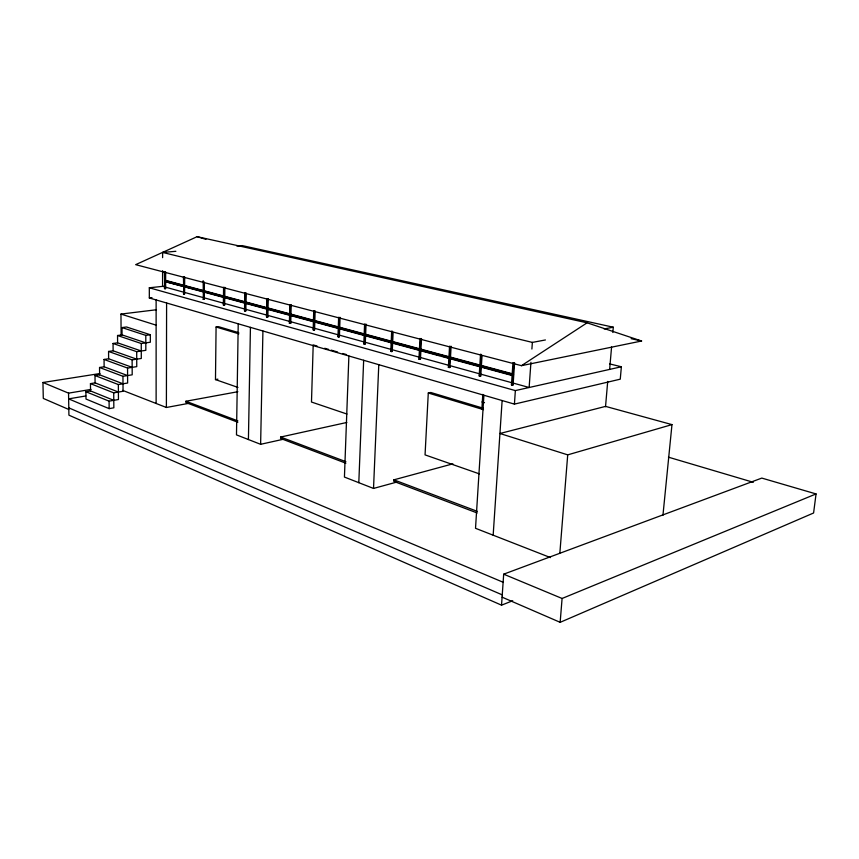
<?xml version="1.0" encoding="UTF-8"?>
<svg xmlns="http://www.w3.org/2000/svg" width="859" height="859" viewBox="0 0 859 859"><rect width="100%" height="100%" fill="white"/><g stroke="black" fill="none" stroke-linecap="round" stroke-linejoin="round"><path stroke-width="1.29" d="M156.123 403.472L156.123 299.941M162.598 270.703L162.576 286.358L529.133 387.495L530.937 362.294M162.609 257.657L162.619 252.439L175.88 251.3M165.647 271.949L165.626 288.592L164.896 288.667L164.434 271.895M164.896 288.667L164.928 272.024M165.465 281.365L165.465 280.335L164.595 280.431L512.544 374.266L512.458 375.608L164.584 281.451L201.672 291.147M188.722 403.343L166.388 407.488L166.603 302.98M184.674 276.92L184.578 293.842L183.847 293.928L183.429 276.866M183.847 293.928L183.944 276.995M184.116 285.897L184.159 276.791M237.857 391.715L185.898 401.26L185.888 402.56L237.825 422.241M204.399 282.074L204.238 299.297L203.508 299.383L203.143 280.689M203.508 299.383L203.658 282.16M237.964 387.42L215.48 379.592L216.081 327L218.54 326.667L238.77 332.701M224.875 287.336L224.639 304.956L223.909 305.042L223.361 304.891L223.587 287.271M223.909 305.042L224.135 287.421M238.222 323.811L236.483 434.879L260.621 444.307L282.794 439.378M246.136 292.887L245.835 310.829L245.083 310.926L244.514 310.765L244.815 292.833M245.083 310.926L245.395 292.973M245.835 310.829L245.255 310.668L245.545 294.025M248.423 439.54L250.431 327.354M260.621 444.307L262.918 330.994M268.233 298.664L267.847 316.928L267.095 317.025L266.505 316.864L266.891 298.599M267.095 317.025L267.482 298.749M346.811 422.467L280.635 437.048L280.603 438.466L345.844 463.194M291.212 304.666L290.739 323.274L289.988 323.381L289.376 323.209L289.848 304.601M289.988 323.381L290.46 304.762M315.146 310.829L314.566 329.877L313.814 329.996L313.17 329.813L313.739 310.765M313.814 329.996L314.383 310.937M314.566 329.877L313.922 329.706L314.233 319.548M340.067 317.336L339.391 336.76L338.629 336.878L337.963 336.696L338.639 317.272M338.629 336.878L339.305 317.443M348.883 355.98L344.438 477.067L373.525 488.438L396.611 482.124M366.052 324.122L365.258 343.933L364.506 344.062L363.808 343.868L364.592 324.058M358.804 482.683L363.658 360.275M364.506 344.062L365.29 324.24M365.258 343.933L364.56 343.74L364.828 337.147M373.525 488.438L378.787 364.678M393.111 332.39L392.262 351.417L391.5 351.556L390.77 351.352L391.683 331.059M391.5 351.556L392.413 331.252M391.983 341.077L392.273 334.742M452.897 463.839L393.884 479.837L393.809 481.373L477.164 512.963M421.501 338.521L420.448 359.234L419.697 359.373L418.934 359.169L419.976 338.446M419.697 359.373L420.738 338.65M483.424 408.283L430.81 392.488L428.287 393.014L425.055 454.883L479.386 473.878M451.115 346.252L449.933 367.405L449.171 367.555L448.377 367.33L449.558 346.177M449.579 359.255L449.729 356.614M449.171 367.555L450.352 346.392M482.039 355.551L480.772 375.963L480.02 376.113L479.182 375.888L480.525 354.198M480.02 376.113L481.362 354.413M481.878 409.056L482.79 394.399M483.907 395.237L475.521 528.296L550.49 557.598M493.163 535.2L502.128 400.541M514.595 362.756L513.081 384.918L512.329 385.079L511.459 384.843L512.963 362.67M511.459 384.843L512.211 384.671L512.383 382.072M513.102 371.646L513.274 369.037M512.329 385.079L513.843 362.906M513.36 375.415L513.457 374.084M514.423 404.117L515.357 390.598L621.368 366.772L620.262 379.173L514.423 404.117L149.326 297.966L149.316 287.786L163.811 286.23M68.817 409.485L43.294 398.426L42.95 382.491L68.548 393.143L68.913 415.176L501.538 605.166L503.685 574.177L761.804 478.087L816.05 493.936L813.591 512.995L560.154 622.324L502.096 597.166M531.893 349.033L532.365 342.408L545.411 339.96M559.853 553.046L567.713 454.862L671.974 424.614L662.944 515.314M560.154 622.324L562.087 598.476L816.05 493.936M605.52 406.747L607.71 381.439M609.632 369.413L611.576 346.993M612.832 332.487L613.294 327.215L242.174 245.599L236.88 246.05M521.456 365.676L587.105 322.812L641.587 341.012L521.456 365.676L135.668 264.658L197.13 236.676L587.105 322.812M501.538 605.166L512.726 600.731M479.182 375.888L480.772 375.963M448.377 367.33L449.933 367.405M604.156 328.933L613.294 327.215M418.934 359.169L420.448 359.234M90.549 390.942L85.889 391.715L85.997 399.038L109.157 408.637L113.839 407.8L113.721 392.853L90.453 383.619L90.549 390.942L113.785 400.337M390.77 351.352L392.262 351.417M85.889 391.715L109.082 401.153L118.456 399.521L118.349 384.564L95.005 375.544L95.081 382.867L118.402 392.048M215.48 379.592L217.918 379.173M113.721 392.853L123.052 391.264L122.955 376.306L99.537 367.491L99.612 374.814L122.998 383.79M85.825 395.956L68.645 398.866L503.127 582.252M118.349 384.564L127.626 383.028L127.551 368.071L104.057 359.459L104.132 366.782L127.583 375.566M363.808 343.868L364.56 343.74M68.548 393.143L91.033 389.406M122.955 376.306L132.2 374.814L132.125 359.867L108.567 351.449L108.631 358.772L132.168 367.351M90.453 383.619L95.081 382.867M337.963 336.696L339.391 336.76M95.005 375.544L99.612 374.814M127.551 368.071L136.753 366.632L136.699 351.675L113.055 343.471L113.12 350.794L136.721 359.169M42.95 382.491L99.966 373.536M99.537 367.491L104.132 366.782M132.125 359.867L141.295 358.471L141.252 343.514L117.543 335.504L117.597 342.838L141.273 350.998M313.17 329.813L313.922 329.706M104.057 359.459L108.631 358.772M136.699 351.675L145.826 350.332L145.794 335.375L122.01 327.569L122.053 334.892L145.805 342.87M108.567 351.449L113.12 350.794M141.252 343.514L150.336 342.226L150.336 334.752L126.509 326.978L122.01 327.569M289.376 323.209L290.739 323.274M113.055 343.471L117.597 342.838M145.794 335.375L150.336 334.752M266.505 316.864L267.847 316.928M117.543 335.504L122.053 334.892M244.514 310.765L245.255 310.668M223.361 304.891L224.639 304.956M121.108 335.375L120.969 314.083L156.478 309.745M202.982 299.233L204.238 299.297M183.343 293.789L184.578 293.842M149.326 297.966L151.989 297.654M164.402 288.527L165.626 288.592M631.14 338.661L641.587 341.012M162.619 252.439L532.365 342.408M609.665 363.905L621.368 366.772M165.465 280.335L512.157 373.729M204.259 291.856L223.662 297.096M226.25 297.794L288.323 314.577M290.911 315.274L391.79 342.548M394.378 343.246L439.647 355.486M442.224 356.184L478.442 365.977M483.617 367.373L510.772 374.717M671.974 424.614L605.552 406.382L499.938 433.505L567.713 454.862M512.211 384.671L513.081 384.918M149.316 287.786L515.357 390.598M317.046 346.027L313.191 344.91L311.484 402.033L346.972 414.049M324.745 348.271L328.6 349.388M331.166 350.128L337.587 351.997M342.73 353.478L346.574 354.606M481.92 401.937L484.487 402.699M668.431 457.171L753.322 482.307M216.081 327L238.823 333.818M197.13 236.676L205.924 239.339M428.287 393.014L483.467 409.646M120.969 314.083L156.123 325.164M185.898 401.26L237.846 420.878M280.635 437.048L345.909 461.702M393.884 479.837L477.271 511.341M122.708 390.416L166.388 407.488M503.685 574.177L562.087 598.476M68.795 407.853L502.257 594.879M109.082 401.153L109.157 408.637"/></g></svg>
